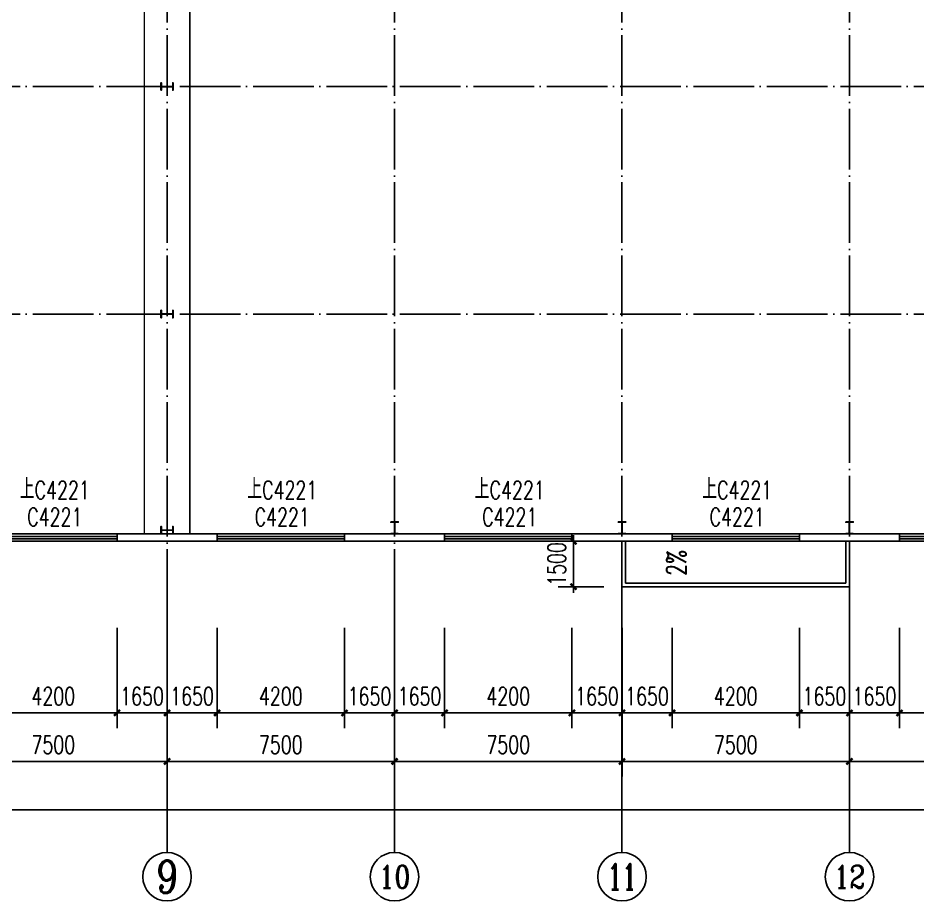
# Model space of a CAD drawing. Extents: x 14095202 to 14511487, y -1430609 to -90420.
# Drawn here: x 14457173 to 14486846, y -562520 to -533411 of the extents above; entities that cross this region are included whole.
import ezdxf
from ezdxf.enums import TextEntityAlignment as Align

# ---------------------------------------------------------------- set-up
doc = ezdxf.new("R2010")
doc.units = 0
doc.header["$LTSCALE"] = 1000
doc.header["$MEASUREMENT"] = 0
doc.linetypes.add('DASH', pattern=[0.35, 0.25, -0.1])
doc.linetypes.add('DOTE', pattern=[2.42, 2, -0.2, 0.02, -0.2])
for name, color, linetype in [('AXIS', 3, 'Continuous'), ('AXIS_TEXT', 7, 'Continuous'), ('COLUMN', 2, 'Continuous'), ('DIM_SYMB', 3, 'Continuous'), ('DOTE', 1, 'DOTE'), ('PUB_DIM', 3, 'Continuous'), ('PUB_TEXT', 7, 'Continuous'), ('WALL-PARAPET', 6, 'Continuous'), ('WINDOW', 4, 'Continuous'), ('WINDOW_TEXT', 7, 'Continuous')]:
    doc.layers.add(name, color=color, linetype=linetype)
doc.styles.add('_TCH_AXIS', font='COMPLEX', dxfattribs={"bigfont": 'GBCBIG'})
doc.styles.add('_TCH_DIM', font='SIMPLEX', dxfattribs={"bigfont": 'GBCBIG'})
doc.styles.add('_TCH_DIM_T3', font='SIMPLEX', dxfattribs={"width": 0.705882, "bigfont": 'GBCBIG'})
doc.styles.add('_TCH_WINDOW', font='SIMPLEX', dxfattribs={"height": 3.5, "bigfont": 'GBCBIG'})
doc.styles.add('COMPLEX', font='COMPLEX')
doc.dimstyles.new('_TCH_ARCH&&200', dxfattribs={"dimtxt": 595, "dimasz": 200, "dimexe": 500, "dimexo": 600, "dimgap": 252.5, "dimtad": 1, "dimdec": 0, "dimzin": 0, "dimdsep": 46, "dimtxsty": '_TCH_DIM_T3', "dimblk": 'ARCHTICK', "dimcen": 0.09, "dimclrt": 7, "dimazin": 2, "dimtfac": 1, "dimtdec": 0, "dimtix": 1, "dimtmove": 2, "dimatfit": 3, "dimfxl": 0, "dimtolj": 1, "dimtzin": 0, "dimarcsym": 0})

# ---------------------------------------------------------------- blocks, each defined once
blk = doc.blocks.new('A$C797E1D2B')
at = {"layer": 'COLUMN'}
h = blk.add_hatch(color=256, dxfattribs=at)
h.paths.add_polyline_path([(125, 400), (250, 400), (250, 388), (130, 388), (130, 200), (125, 200)])
h.paths.add_polyline_path([(0, 400), (125, 400), (125, 200), (120, 200), (120, 388), (0, 388)])
h.paths.add_polyline_path([(0, 12), (120, 12), (120, 200), (125, 200), (125, 0), (0, 0)])
h.paths.add_polyline_path([(125, 200), (130, 200), (130, 12), (250, 12), (250, 0), (125, 0)])
blk.add_lwpolyline([(250, 0), (250, 12), (130, 12), (130, 388), (250, 388), (250, 400), (0, 400), (0, 388), (120, 388), (120, 12), (0, 12), (0, 0)], close=True, dxfattribs=at)
blk = doc.blocks.new('$TCHSYS$WIN2D')
for p, q in [((-0.5, 0.5), (0.5, 0.5)), ((-0.5, 0.5), (-0.5, -0.5)), ((0.5, 0.5), (0.5, -0.5)), ((0.5, 0.1667), (-0.5, 0.1667)), ((0.5, -0.1667), (-0.5, -0.1667)), ((-0.5, -0.5), (0.5, -0.5))]:
    blk.add_line(p, q)
blk = doc.blocks.new('_AXISO')
blk.add_circle((0, 0), 0.5)
at = {"layer": 'AXIS_TEXT', "style": 'COMPLEX', "width": 1.041667}
blk.add_attdef('A', text='', height=0.56, dxfattribs=at).set_placement((-0.25, -0.28), (0.25, -0.28), align=Align.FIT)
blk = doc.blocks.new('_ArchTick')
at = {"color": 0, "linetype": 'ByBlock', "const_width": 0.4}
blk.add_lwpolyline([(-0.5, -0.5), (0.5, 0.5)], dxfattribs=at)
blk = doc.blocks.new('*D216')
at = {"layer": 'AXIS', "color": 0, "lineweight": -2}
for p, q in [((14401847, -553520), (14401847, -560020)), ((14492327, -553520), (14492327, -560020)), ((14401847, -559520), (14492327, -559520))]:
    blk.add_line(p, q, dxfattribs=at)
at = {"layer": 'Defpoints', "color": 0}
for p in [(14401847, -552920), (14492327, -552920), (14492327, -559520)]:
    blk.add_point(p, dxfattribs=at)
at = {"layer": 'AXIS', "color": 0, "lineweight": -2, "xscale": 200, "yscale": 200, "zscale": 200, "rotation": 180}
blk.add_blockref('_ArchTick', (14401847, -559520), dxfattribs=at)
at = {"layer": 'AXIS', "color": 0, "lineweight": -2, "xscale": 200, "yscale": 200, "zscale": 200}
blk.add_blockref('_ArchTick', (14492327, -559520), dxfattribs=at)
at = {"layer": 'AXIS', "color": 7, "insert": (14447087, -558970), "char_height": 595, "attachment_point": 5, "style": '_TCH_DIM_T3'}
blk.add_mtext('\\A1;90480', dxfattribs=at)
blk = doc.blocks.new('*D225')
at = {"layer": 'AXIS', "color": 0, "lineweight": -2}
for p, q in [((14454587, -553520), (14454587, -558420)), ((14462087, -553520), (14462087, -558420)), ((14454587, -557920), (14462087, -557920))]:
    blk.add_line(p, q, dxfattribs=at)
at = {"layer": 'Defpoints', "color": 0}
for p in [(14454587, -552920), (14462087, -552920), (14462087, -557920)]:
    blk.add_point(p, dxfattribs=at)
at = {"layer": 'AXIS', "color": 0, "lineweight": -2, "xscale": 200, "yscale": 200, "zscale": 200, "rotation": 180}
blk.add_blockref('_ArchTick', (14454587, -557920), dxfattribs=at)
at = {"layer": 'AXIS', "color": 0, "lineweight": -2, "xscale": 200, "yscale": 200, "zscale": 200}
blk.add_blockref('_ArchTick', (14462087, -557920), dxfattribs=at)
at = {"layer": 'AXIS', "color": 7, "insert": (14458337, -557370), "char_height": 595, "attachment_point": 5, "style": '_TCH_DIM_T3'}
blk.add_mtext('\\A1;7500', dxfattribs=at)
blk = doc.blocks.new('*D226')
at = {"layer": 'AXIS', "color": 0, "lineweight": -2}
for p, q in [((14462087, -553520), (14462087, -558420)), ((14469587, -553520), (14469587, -558420)), ((14462087, -557920), (14469587, -557920))]:
    blk.add_line(p, q, dxfattribs=at)
at = {"layer": 'Defpoints', "color": 0}
for p in [(14462087, -552920), (14469587, -552920), (14469587, -557920)]:
    blk.add_point(p, dxfattribs=at)
at = {"layer": 'AXIS', "color": 0, "lineweight": -2, "xscale": 200, "yscale": 200, "zscale": 200, "rotation": 180}
blk.add_blockref('_ArchTick', (14462087, -557920), dxfattribs=at)
at = {"layer": 'AXIS', "color": 0, "lineweight": -2, "xscale": 200, "yscale": 200, "zscale": 200}
blk.add_blockref('_ArchTick', (14469587, -557920), dxfattribs=at)
at = {"layer": 'AXIS', "color": 7, "insert": (14465837, -557370), "char_height": 595, "attachment_point": 5, "style": '_TCH_DIM_T3'}
blk.add_mtext('\\A1;7500', dxfattribs=at)
blk = doc.blocks.new('*D227')
at = {"layer": 'AXIS', "color": 0, "lineweight": -2}
for p, q in [((14469587, -553520), (14469587, -558420)), ((14477087, -553520), (14477087, -558420)), ((14469587, -557920), (14477087, -557920))]:
    blk.add_line(p, q, dxfattribs=at)
at = {"layer": 'Defpoints', "color": 0}
for p in [(14469587, -552920), (14477087, -552920), (14477087, -557920)]:
    blk.add_point(p, dxfattribs=at)
at = {"layer": 'AXIS', "color": 0, "lineweight": -2, "xscale": 200, "yscale": 200, "zscale": 200, "rotation": 180}
blk.add_blockref('_ArchTick', (14469587, -557920), dxfattribs=at)
at = {"layer": 'AXIS', "color": 0, "lineweight": -2, "xscale": 200, "yscale": 200, "zscale": 200}
blk.add_blockref('_ArchTick', (14477087, -557920), dxfattribs=at)
at = {"layer": 'AXIS', "color": 7, "insert": (14473337, -557370), "char_height": 595, "attachment_point": 5, "style": '_TCH_DIM_T3'}
blk.add_mtext('\\A1;7500', dxfattribs=at)
blk = doc.blocks.new('*D228')
at = {"layer": 'AXIS', "color": 0, "lineweight": -2}
for p, q in [((14477087, -553520), (14477087, -558420)), ((14484587, -553520), (14484587, -558420)), ((14477087, -557920), (14484587, -557920))]:
    blk.add_line(p, q, dxfattribs=at)
at = {"layer": 'Defpoints', "color": 0}
for p in [(14477087, -552920), (14484587, -552920), (14484587, -557920)]:
    blk.add_point(p, dxfattribs=at)
at = {"layer": 'AXIS', "color": 0, "lineweight": -2, "xscale": 200, "yscale": 200, "zscale": 200, "rotation": 180}
blk.add_blockref('_ArchTick', (14477087, -557920), dxfattribs=at)
at = {"layer": 'AXIS', "color": 0, "lineweight": -2, "xscale": 200, "yscale": 200, "zscale": 200}
blk.add_blockref('_ArchTick', (14484587, -557920), dxfattribs=at)
at = {"layer": 'AXIS', "color": 7, "insert": (14480837, -557370), "char_height": 595, "attachment_point": 5, "style": '_TCH_DIM_T3'}
blk.add_mtext('\\A1;7500', dxfattribs=at)
blk = doc.blocks.new('*D229')
at = {"layer": 'AXIS', "color": 0, "lineweight": -2}
for p, q in [((14484587, -553520), (14484587, -558420)), ((14492087, -553520), (14492087, -558420)), ((14484587, -557920), (14492087, -557920))]:
    blk.add_line(p, q, dxfattribs=at)
at = {"layer": 'Defpoints', "color": 0}
for p in [(14484587, -552920), (14492087, -552920), (14492087, -557920)]:
    blk.add_point(p, dxfattribs=at)
at = {"layer": 'AXIS', "color": 0, "lineweight": -2, "xscale": 200, "yscale": 200, "zscale": 200, "rotation": 180}
blk.add_blockref('_ArchTick', (14484587, -557920), dxfattribs=at)
at = {"layer": 'AXIS', "color": 0, "lineweight": -2, "xscale": 200, "yscale": 200, "zscale": 200}
blk.add_blockref('_ArchTick', (14492087, -557920), dxfattribs=at)
at = {"layer": 'AXIS', "color": 7, "insert": (14488337, -557370), "char_height": 595, "attachment_point": 5, "style": '_TCH_DIM_T3'}
blk.add_mtext('\\A1;7500', dxfattribs=at)
blk = doc.blocks.new('*D453')
at = {"layer": 'Defpoints', "color": 0}
for p in [(14475487, -550660), (14477087, -550660), (14477087, -552160)]:
    blk.add_point(p, dxfattribs=at)
at = {"layer": 'PUB_DIM', "color": 0, "lineweight": -2}
for p, q in [((14476487, -550660), (14474987, -550660)), ((14475487, -550660), (14475487, -550460)), ((14475487, -552160), (14475487, -550660)), ((14476487, -552160), (14474987, -552160)), ((14475487, -552160), (14475487, -552360))]:
    blk.add_line(p, q, dxfattribs=at)
at = {"layer": 'PUB_DIM', "color": 0, "lineweight": -2, "xscale": 200, "yscale": 200, "zscale": 200}
for p, rotation in [((14475487, -550660), 270), ((14475487, -552160), 90)]:
    blk.add_blockref('_ArchTick', p, dxfattribs=dict(at, rotation=rotation))
at = {"layer": 'PUB_DIM', "color": 7, "insert": (14474937, -551410), "char_height": 595, "attachment_point": 5, "rotation": 90, "style": '_TCH_DIM_T3'}
blk.add_mtext('\\A1;1500', dxfattribs=at)
blk = doc.blocks.new('*D578')
at = {"layer": 'Defpoints', "color": 0}
for p in [(14456237, -552920), (14460437, -552920), (14460437, -556320)]:
    blk.add_point(p, dxfattribs=at)
at = {"layer": 'PUB_DIM', "color": 0, "lineweight": -2}
for p, q in [((14456237, -553520), (14456237, -556820)), ((14460437, -553520), (14460437, -556820)), ((14456237, -556320), (14460437, -556320))]:
    blk.add_line(p, q, dxfattribs=at)
at = {"layer": 'PUB_DIM', "color": 0, "lineweight": -2, "xscale": 200, "yscale": 200, "zscale": 200, "rotation": 180}
blk.add_blockref('_ArchTick', (14456237, -556320), dxfattribs=at)
at = {"layer": 'PUB_DIM', "color": 0, "lineweight": -2, "xscale": 200, "yscale": 200, "zscale": 200}
blk.add_blockref('_ArchTick', (14460437, -556320), dxfattribs=at)
at = {"layer": 'PUB_DIM', "color": 7, "insert": (14458337, -555770), "char_height": 595, "attachment_point": 5, "style": '_TCH_DIM_T3'}
blk.add_mtext('\\A1;4200', dxfattribs=at)
blk = doc.blocks.new('*D579')
at = {"layer": 'Defpoints', "color": 0}
for p in [(14460437, -552920), (14462087, -552920), (14462087, -556320)]:
    blk.add_point(p, dxfattribs=at)
at = {"layer": 'PUB_DIM', "color": 0, "lineweight": -2}
for p, q in [((14460437, -553520), (14460437, -556820)), ((14462087, -553520), (14462087, -556820)), ((14460437, -556320), (14460237, -556320)), ((14460437, -556320), (14462087, -556320)), ((14462087, -556320), (14462287, -556320))]:
    blk.add_line(p, q, dxfattribs=at)
at = {"layer": 'PUB_DIM', "color": 0, "lineweight": -2, "xscale": 200, "yscale": 200, "zscale": 200}
blk.add_blockref('_ArchTick', (14460437, -556320), dxfattribs=at)
at = {"layer": 'PUB_DIM', "color": 0, "lineweight": -2, "xscale": 200, "yscale": 200, "zscale": 200, "rotation": 180}
blk.add_blockref('_ArchTick', (14462087, -556320), dxfattribs=at)
at = {"layer": 'PUB_DIM', "color": 7, "insert": (14461262, -555770), "char_height": 595, "attachment_point": 5, "style": '_TCH_DIM_T3'}
blk.add_mtext('\\A1;1650', dxfattribs=at)
blk = doc.blocks.new('*D580')
at = {"layer": 'Defpoints', "color": 0}
for p in [(14462087, -552920), (14463737, -552920), (14463737, -556320)]:
    blk.add_point(p, dxfattribs=at)
at = {"layer": 'PUB_DIM', "color": 0, "lineweight": -2}
for p, q in [((14462087, -553520), (14462087, -556820)), ((14463737, -553520), (14463737, -556820)), ((14462087, -556320), (14461887, -556320)), ((14462087, -556320), (14463737, -556320)), ((14463737, -556320), (14463937, -556320))]:
    blk.add_line(p, q, dxfattribs=at)
at = {"layer": 'PUB_DIM', "color": 0, "lineweight": -2, "xscale": 200, "yscale": 200, "zscale": 200}
blk.add_blockref('_ArchTick', (14462087, -556320), dxfattribs=at)
at = {"layer": 'PUB_DIM', "color": 0, "lineweight": -2, "xscale": 200, "yscale": 200, "zscale": 200, "rotation": 180}
blk.add_blockref('_ArchTick', (14463737, -556320), dxfattribs=at)
at = {"layer": 'PUB_DIM', "color": 7, "insert": (14462912, -555770), "char_height": 595, "attachment_point": 5, "style": '_TCH_DIM_T3'}
blk.add_mtext('\\A1;1650', dxfattribs=at)
blk = doc.blocks.new('*D581')
at = {"layer": 'Defpoints', "color": 0}
for p in [(14463737, -552920), (14467937, -552920), (14467937, -556320)]:
    blk.add_point(p, dxfattribs=at)
at = {"layer": 'PUB_DIM', "color": 0, "lineweight": -2}
for p, q in [((14463737, -553520), (14463737, -556820)), ((14467937, -553520), (14467937, -556820)), ((14463737, -556320), (14467937, -556320))]:
    blk.add_line(p, q, dxfattribs=at)
at = {"layer": 'PUB_DIM', "color": 0, "lineweight": -2, "xscale": 200, "yscale": 200, "zscale": 200, "rotation": 180}
blk.add_blockref('_ArchTick', (14463737, -556320), dxfattribs=at)
at = {"layer": 'PUB_DIM', "color": 0, "lineweight": -2, "xscale": 200, "yscale": 200, "zscale": 200}
blk.add_blockref('_ArchTick', (14467937, -556320), dxfattribs=at)
at = {"layer": 'PUB_DIM', "color": 7, "insert": (14465837, -555770), "char_height": 595, "attachment_point": 5, "style": '_TCH_DIM_T3'}
blk.add_mtext('\\A1;4200', dxfattribs=at)
blk = doc.blocks.new('*D582')
at = {"layer": 'Defpoints', "color": 0}
for p in [(14467937, -552920), (14469587, -552920), (14469587, -556320)]:
    blk.add_point(p, dxfattribs=at)
at = {"layer": 'PUB_DIM', "color": 0, "lineweight": -2}
for p, q in [((14467937, -553520), (14467937, -556820)), ((14469587, -553520), (14469587, -556820)), ((14467937, -556320), (14467737, -556320)), ((14467937, -556320), (14469587, -556320)), ((14469587, -556320), (14469787, -556320))]:
    blk.add_line(p, q, dxfattribs=at)
at = {"layer": 'PUB_DIM', "color": 0, "lineweight": -2, "xscale": 200, "yscale": 200, "zscale": 200}
blk.add_blockref('_ArchTick', (14467937, -556320), dxfattribs=at)
at = {"layer": 'PUB_DIM', "color": 0, "lineweight": -2, "xscale": 200, "yscale": 200, "zscale": 200, "rotation": 180}
blk.add_blockref('_ArchTick', (14469587, -556320), dxfattribs=at)
at = {"layer": 'PUB_DIM', "color": 7, "insert": (14468762, -555770), "char_height": 595, "attachment_point": 5, "style": '_TCH_DIM_T3'}
blk.add_mtext('\\A1;1650', dxfattribs=at)
blk = doc.blocks.new('*D583')
at = {"layer": 'Defpoints', "color": 0}
for p in [(14469587, -552920), (14471237, -552920), (14471237, -556320)]:
    blk.add_point(p, dxfattribs=at)
at = {"layer": 'PUB_DIM', "color": 0, "lineweight": -2}
for p, q in [((14469587, -553520), (14469587, -556820)), ((14471237, -553520), (14471237, -556820)), ((14469587, -556320), (14469387, -556320)), ((14469587, -556320), (14471237, -556320)), ((14471237, -556320), (14471437, -556320))]:
    blk.add_line(p, q, dxfattribs=at)
at = {"layer": 'PUB_DIM', "color": 0, "lineweight": -2, "xscale": 200, "yscale": 200, "zscale": 200}
blk.add_blockref('_ArchTick', (14469587, -556320), dxfattribs=at)
at = {"layer": 'PUB_DIM', "color": 0, "lineweight": -2, "xscale": 200, "yscale": 200, "zscale": 200, "rotation": 180}
blk.add_blockref('_ArchTick', (14471237, -556320), dxfattribs=at)
at = {"layer": 'PUB_DIM', "color": 7, "insert": (14470412, -555770), "char_height": 595, "attachment_point": 5, "style": '_TCH_DIM_T3'}
blk.add_mtext('\\A1;1650', dxfattribs=at)
blk = doc.blocks.new('*D584')
at = {"layer": 'Defpoints', "color": 0}
for p in [(14471237, -552920), (14475437, -552920), (14475437, -556320)]:
    blk.add_point(p, dxfattribs=at)
at = {"layer": 'PUB_DIM', "color": 0, "lineweight": -2}
for p, q in [((14471237, -553520), (14471237, -556820)), ((14475437, -553520), (14475437, -556820)), ((14471237, -556320), (14475437, -556320))]:
    blk.add_line(p, q, dxfattribs=at)
at = {"layer": 'PUB_DIM', "color": 0, "lineweight": -2, "xscale": 200, "yscale": 200, "zscale": 200, "rotation": 180}
blk.add_blockref('_ArchTick', (14471237, -556320), dxfattribs=at)
at = {"layer": 'PUB_DIM', "color": 0, "lineweight": -2, "xscale": 200, "yscale": 200, "zscale": 200}
blk.add_blockref('_ArchTick', (14475437, -556320), dxfattribs=at)
at = {"layer": 'PUB_DIM', "color": 7, "insert": (14473337, -555770), "char_height": 595, "attachment_point": 5, "style": '_TCH_DIM_T3'}
blk.add_mtext('\\A1;4200', dxfattribs=at)
blk = doc.blocks.new('*D585')
at = {"layer": 'Defpoints', "color": 0}
for p in [(14475437, -552920), (14477087, -552920), (14477087, -556320)]:
    blk.add_point(p, dxfattribs=at)
at = {"layer": 'PUB_DIM', "color": 0, "lineweight": -2}
for p, q in [((14475437, -553520), (14475437, -556820)), ((14477087, -553520), (14477087, -556820)), ((14475437, -556320), (14475237, -556320)), ((14475437, -556320), (14477087, -556320)), ((14477087, -556320), (14477287, -556320))]:
    blk.add_line(p, q, dxfattribs=at)
at = {"layer": 'PUB_DIM', "color": 0, "lineweight": -2, "xscale": 200, "yscale": 200, "zscale": 200}
blk.add_blockref('_ArchTick', (14475437, -556320), dxfattribs=at)
at = {"layer": 'PUB_DIM', "color": 0, "lineweight": -2, "xscale": 200, "yscale": 200, "zscale": 200, "rotation": 180}
blk.add_blockref('_ArchTick', (14477087, -556320), dxfattribs=at)
at = {"layer": 'PUB_DIM', "color": 7, "insert": (14476262, -555770), "char_height": 595, "attachment_point": 5, "style": '_TCH_DIM_T3'}
blk.add_mtext('\\A1;1650', dxfattribs=at)
blk = doc.blocks.new('*D586')
at = {"layer": 'Defpoints', "color": 0}
for p in [(14477087, -552920), (14478737, -552920), (14478737, -556320)]:
    blk.add_point(p, dxfattribs=at)
at = {"layer": 'PUB_DIM', "color": 0, "lineweight": -2}
for p, q in [((14477087, -553520), (14477087, -556820)), ((14478737, -553520), (14478737, -556820)), ((14477087, -556320), (14476887, -556320)), ((14477087, -556320), (14478737, -556320)), ((14478737, -556320), (14478937, -556320))]:
    blk.add_line(p, q, dxfattribs=at)
at = {"layer": 'PUB_DIM', "color": 0, "lineweight": -2, "xscale": 200, "yscale": 200, "zscale": 200}
blk.add_blockref('_ArchTick', (14477087, -556320), dxfattribs=at)
at = {"layer": 'PUB_DIM', "color": 0, "lineweight": -2, "xscale": 200, "yscale": 200, "zscale": 200, "rotation": 180}
blk.add_blockref('_ArchTick', (14478737, -556320), dxfattribs=at)
at = {"layer": 'PUB_DIM', "color": 7, "insert": (14477912, -555770), "char_height": 595, "attachment_point": 5, "style": '_TCH_DIM_T3'}
blk.add_mtext('\\A1;1650', dxfattribs=at)
blk = doc.blocks.new('*D587')
at = {"layer": 'Defpoints', "color": 0}
for p in [(14478737, -552920), (14482937, -552920), (14482937, -556320)]:
    blk.add_point(p, dxfattribs=at)
at = {"layer": 'PUB_DIM', "color": 0, "lineweight": -2}
for p, q in [((14478737, -553520), (14478737, -556820)), ((14482937, -553520), (14482937, -556820)), ((14478737, -556320), (14482937, -556320))]:
    blk.add_line(p, q, dxfattribs=at)
at = {"layer": 'PUB_DIM', "color": 0, "lineweight": -2, "xscale": 200, "yscale": 200, "zscale": 200, "rotation": 180}
blk.add_blockref('_ArchTick', (14478737, -556320), dxfattribs=at)
at = {"layer": 'PUB_DIM', "color": 0, "lineweight": -2, "xscale": 200, "yscale": 200, "zscale": 200}
blk.add_blockref('_ArchTick', (14482937, -556320), dxfattribs=at)
at = {"layer": 'PUB_DIM', "color": 7, "insert": (14480837, -555770), "char_height": 595, "attachment_point": 5, "style": '_TCH_DIM_T3'}
blk.add_mtext('\\A1;4200', dxfattribs=at)
blk = doc.blocks.new('*D588')
at = {"layer": 'Defpoints', "color": 0}
for p in [(14482937, -552920), (14484587, -552920), (14484587, -556320)]:
    blk.add_point(p, dxfattribs=at)
at = {"layer": 'PUB_DIM', "color": 0, "lineweight": -2}
for p, q in [((14482937, -553520), (14482937, -556820)), ((14484587, -553520), (14484587, -556820)), ((14482937, -556320), (14482737, -556320)), ((14482937, -556320), (14484587, -556320)), ((14484587, -556320), (14484787, -556320))]:
    blk.add_line(p, q, dxfattribs=at)
at = {"layer": 'PUB_DIM', "color": 0, "lineweight": -2, "xscale": 200, "yscale": 200, "zscale": 200}
blk.add_blockref('_ArchTick', (14482937, -556320), dxfattribs=at)
at = {"layer": 'PUB_DIM', "color": 0, "lineweight": -2, "xscale": 200, "yscale": 200, "zscale": 200, "rotation": 180}
blk.add_blockref('_ArchTick', (14484587, -556320), dxfattribs=at)
at = {"layer": 'PUB_DIM', "color": 7, "insert": (14483762, -555770), "char_height": 595, "attachment_point": 5, "style": '_TCH_DIM_T3'}
blk.add_mtext('\\A1;1650', dxfattribs=at)
blk = doc.blocks.new('*D589')
at = {"layer": 'Defpoints', "color": 0}
for p in [(14484587, -552920), (14486237, -552920), (14486237, -556320)]:
    blk.add_point(p, dxfattribs=at)
at = {"layer": 'PUB_DIM', "color": 0, "lineweight": -2}
for p, q in [((14484587, -553520), (14484587, -556820)), ((14486237, -553520), (14486237, -556820)), ((14484587, -556320), (14484387, -556320)), ((14484587, -556320), (14486237, -556320)), ((14486237, -556320), (14486437, -556320))]:
    blk.add_line(p, q, dxfattribs=at)
at = {"layer": 'PUB_DIM', "color": 0, "lineweight": -2, "xscale": 200, "yscale": 200, "zscale": 200}
blk.add_blockref('_ArchTick', (14484587, -556320), dxfattribs=at)
at = {"layer": 'PUB_DIM', "color": 0, "lineweight": -2, "xscale": 200, "yscale": 200, "zscale": 200, "rotation": 180}
blk.add_blockref('_ArchTick', (14486237, -556320), dxfattribs=at)
at = {"layer": 'PUB_DIM', "color": 7, "insert": (14485412, -555770), "char_height": 595, "attachment_point": 5, "style": '_TCH_DIM_T3'}
blk.add_mtext('\\A1;1650', dxfattribs=at)
blk = doc.blocks.new('*D590')
at = {"layer": 'Defpoints', "color": 0}
for p in [(14486237, -552920), (14490437, -552920), (14490437, -556320)]:
    blk.add_point(p, dxfattribs=at)
at = {"layer": 'PUB_DIM', "color": 0, "lineweight": -2}
for p, q in [((14486237, -553520), (14486237, -556820)), ((14490437, -553520), (14490437, -556820)), ((14486237, -556320), (14490437, -556320))]:
    blk.add_line(p, q, dxfattribs=at)
at = {"layer": 'PUB_DIM', "color": 0, "lineweight": -2, "xscale": 200, "yscale": 200, "zscale": 200, "rotation": 180}
blk.add_blockref('_ArchTick', (14486237, -556320), dxfattribs=at)
at = {"layer": 'PUB_DIM', "color": 0, "lineweight": -2, "xscale": 200, "yscale": 200, "zscale": 200}
blk.add_blockref('_ArchTick', (14490437, -556320), dxfattribs=at)
at = {"layer": 'PUB_DIM', "color": 7, "insert": (14488337, -555770), "char_height": 595, "attachment_point": 5, "style": '_TCH_DIM_T3'}
blk.add_mtext('\\A1;4200', dxfattribs=at)

msp = doc.modelspace()

# ---------------------------------------------------------------- linework, layer by layer
at = {"linetype": 'DASH', "ltscale": 6, "const_width": 50}
for points in [[(14461336.9, -423420.3), (14461336.9, -550420.3)], [(14462836.9, -423420.3), (14462836.9, -550420.3)]]:
    msp.add_lwpolyline(points, dxfattribs=at)
at = {"ltscale": 0.5}
for points in [[(14484586.9, -550660.3), (14484586.9, -552160.3), (14477086.9, -552160.3), (14477086.9, -550660.3)], [(14484466.9, -550660.3), (14484466.9, -552040.3), (14477206.9, -552040.3), (14477206.9, -550660.3)]]:
    msp.add_lwpolyline(points, dxfattribs=at)
at = {"layer": 'AXIS'}
for p, q in [((14462086.9, -552920.3), (14462086.9, -560920.3)), ((14469586.9, -552920.3), (14469586.9, -560920.3)), ((14477086.9, -552920.3), (14477086.9, -560920.3)), ((14484586.9, -552920.3), (14484586.9, -560920.3))]:
    msp.add_line(p, q, dxfattribs=at)
at = {"layer": 'DIM_SYMB'}
msp.add_lwpolyline([(14479423.8, -550840.3, 0, 0, 0), (14479423.8, -551490.3, 120, 0, 0), (14479423.8, -551940.3, 0, 0, 0)], format="xyseb", dxfattribs=at)
at = {"layer": 'DOTE'}
for p, q in [((14462086.9, -552920.3), (14462086.9, -420920.3)), ((14469586.9, -552920.3), (14469586.9, -420920.3)), ((14477086.9, -552920.3), (14477086.9, -420920.3)), ((14484586.9, -552920.3), (14484586.9, -420920.3)), ((14399586.9, -535670.3), (14494586.9, -535670.3)), ((14399586.9, -543170.3), (14494586.9, -543170.3)), ((14399586.9, -550420.3), (14494586.9, -550420.3))]:
    msp.add_line(p, q, dxfattribs=at)
at = {"layer": 'WALL-PARAPET'}
for p, q in [((14463736.9, -550420.3), (14460436.9, -550420.3)), ((14460436.9, -550420.3), (14460436.9, -550660.3)), ((14463736.9, -550660.3), (14463736.9, -550420.3)), ((14471236.9, -550420.3), (14467936.9, -550420.3)), ((14467936.9, -550420.3), (14467936.9, -550660.3)), ((14471236.9, -550660.3), (14471236.9, -550420.3)), ((14478736.9, -550420.3), (14475436.9, -550420.3)), ((14475436.9, -550420.3), (14475436.9, -550660.3)), ((14478736.9, -550660.3), (14478736.9, -550420.3)), ((14486236.9, -550420.3), (14482936.9, -550420.3)), ((14482936.9, -550420.3), (14482936.9, -550660.3)), ((14486236.9, -550660.3), (14486236.9, -550420.3)), ((14460436.9, -550660.3), (14463736.9, -550660.3)), ((14467936.9, -550660.3), (14471236.9, -550660.3)), ((14475436.9, -550660.3), (14478736.9, -550660.3)), ((14482936.9, -550660.3), (14486236.9, -550660.3))]:
    msp.add_line(p, q, dxfattribs=at)

# ---------------------------------------------------------------- block references
for p, rotation in [((14461886.9, -535545.3), 270), ((14461886.9, -543045.3), 270), ((14469711.9, -550020.3), 180), ((14477211.9, -550020.3), 180), ((14484711.9, -550020.3), 180), ((14461886.9, -550170.3), 270)]:
    msp.add_blockref('A$C797E1D2B', p, dxfattribs=dict(rotation=rotation))
at = {"layer": 'AXIS'}
ref = msp.add_blockref('_AXISO', (14462086.9, -561720.3), dxfattribs=dict(at, xscale=1600, yscale=1600, zscale=1600))
ref.add_attrib('A', '9', dxfattribs={"layer": 'AXIS_TEXT', "ltscale": 0.5, "height": 1065, "style": '_TCH_AXIS'}).set_placement((14461731.8, -562252.9), (14462441.9, -562252.9), align=Align.FIT)
ref = msp.add_blockref('_AXISO', (14469586.9, -561720.3), dxfattribs=dict(at, xscale=1600, yscale=1600, zscale=1600))
ref.add_attrib('A', '10', dxfattribs={"layer": 'AXIS_TEXT', "ltscale": 0.5, "height": 750.73, "style": '_TCH_AXIS'}).set_placement((14469068.5, -562095.7), (14470105.2, -562095.7), align=Align.FIT)
ref = msp.add_blockref('_AXISO', (14477086.9, -561720.3), dxfattribs=dict(at, xscale=1600, yscale=1600, zscale=1600))
ref.add_attrib('A', '11', dxfattribs={"layer": 'AXIS_TEXT', "ltscale": 0.5, "height": 842.89, "style": '_TCH_AXIS'}).set_placement((14476605.2, -562141.8), (14477568.5, -562141.8), align=Align.FIT)
ref = msp.add_blockref('_AXISO', (14484586.9, -561720.3), dxfattribs=dict(at, xscale=1600, yscale=1600, zscale=1600))
ref.add_attrib('A', '12', dxfattribs={"layer": 'AXIS_TEXT', "ltscale": 0.5, "height": 750.73, "style": '_TCH_AXIS'}).set_placement((14484068.5, -562095.7), (14485105.2, -562095.7), align=Align.FIT)
at = {"layer": 'WINDOW'}
ref = msp.add_blockref('$TCHSYS$WIN2D', (14458336.9, -550540.3), dxfattribs=dict(at, xscale=-4200, yscale=-240, zscale=-4200))
ref.add_attrib('A', 'C4221', (14457476.9, -550158.1), dxfattribs={"layer": 'WINDOW_TEXT', "ltscale": 0.5, "height": 595, "style": '_TCH_WINDOW', "width": 0.705882})
ref = msp.add_blockref('$TCHSYS$WIN2D', (14465836.9, -550540.3), dxfattribs=dict(at, xscale=-4200, yscale=-240, zscale=-4200))
ref.add_attrib('A', 'C4221', (14464976.9, -550158.1), dxfattribs={"layer": 'WINDOW_TEXT', "ltscale": 0.5, "height": 595, "style": '_TCH_WINDOW', "width": 0.705882})
ref = msp.add_blockref('$TCHSYS$WIN2D', (14473336.9, -550540.3), dxfattribs=dict(at, xscale=-4200, yscale=-240, zscale=-4200))
ref.add_attrib('A', 'C4221', (14472476.9, -550158.1), dxfattribs={"layer": 'WINDOW_TEXT', "ltscale": 0.5, "height": 595, "style": '_TCH_WINDOW', "width": 0.705882})
ref = msp.add_blockref('$TCHSYS$WIN2D', (14480836.9, -550540.3), dxfattribs=dict(at, xscale=-4200, yscale=-240, zscale=-4200))
ref.add_attrib('A', 'C4221', (14479976.9, -550158.1), dxfattribs={"layer": 'WINDOW_TEXT', "ltscale": 0.5, "height": 595, "style": '_TCH_WINDOW', "width": 0.705882})
ref = msp.add_blockref('$TCHSYS$WIN2D', (14488336.9, -550540.3), dxfattribs=dict(at, xscale=-4200, yscale=-240, zscale=-4200))
ref.add_attrib('A', 'C4221', (14487476.9, -550158.1), dxfattribs={"layer": 'WINDOW_TEXT', "ltscale": 0.5, "height": 595, "style": '_TCH_WINDOW', "width": 0.705882})

# ---------------------------------------------------------------- texts
at = {"layer": 'PUB_TEXT', "style": '_TCH_DIM', "width": 0.705882}
msp.add_text('2%%%', height=637.5, rotation=90, dxfattribs=at).set_placement((14479198.8, -551797.5))
at = {"layer": 'WINDOW_TEXT', "style": '_TCH_WINDOW'}
for p in [(14457231.1, -549270.3), (14464731.1, -549270.3), (14472231.1, -549270.3), (14479731.1, -549270.3)]:
    msp.add_text('上', height=675.2, dxfattribs=at).set_placement(p)
at = {"layer": 'WINDOW_TEXT', "style": '_TCH_WINDOW', "width": 0.705882}
for p in [(14457722.6, -549270.3), (14465222.6, -549270.3), (14472722.6, -549270.3), (14480222.6, -549270.3)]:
    msp.add_text('C4221', height=595, dxfattribs=at).set_placement(p)

# ---------------------------------------------------------------- dimensions: what is measured, and where the dimension line sits
at = {"layer": 'AXIS'}
for p1, p2, distance, text, picture, middle in [((14401846.9, -552920.3), (14492326.9, -552920.3), -6600, '90480', '*D216', (14447086.9, -558970.3)), ((14454586.9, -552920.3), (14462086.9, -552920.3), -5000, '7500', '*D225', (14458336.9, -557370.3)), ((14462086.9, -552920.3), (14469586.9, -552920.3), -5000, '7500', '*D226', (14465836.9, -557370.3)), ((14469586.9, -552920.3), (14477086.9, -552920.3), -5000, '7500', '*D227', (14473336.9, -557370.3)), ((14477086.9, -552920.3), (14484586.9, -552920.3), -5000, '7500', '*D228', (14480836.9, -557370.3)), ((14484586.9, -552920.3), (14492086.9, -552920.3), -5000, '7500', '*D229', (14488336.9, -557370.3))]:
    dim = msp.add_aligned_dim(p1=p1, p2=p2, distance=distance, text=text, dimstyle='_TCH_ARCH&&200', dxfattribs=at)
    dim.commit()
    dim.dimension.update_dxf_attribs({"geometry": picture, "text_midpoint": middle})
at = {"layer": 'PUB_DIM'}
for p1, p2, distance, text, picture, middle in [((14477086.9, -552160.3), (14477086.9, -550660.3), 1600, '1500', '*D453', (14474936.9, -551410.3)), ((14456236.9, -552920.3), (14460436.9, -552920.3), -3400, '4200', '*D578', (14458336.9, -555770.3)), ((14460436.9, -552920.3), (14462086.9, -552920.3), -3400, '1650', '*D579', (14461261.9, -555770.3)), ((14462086.9, -552920.3), (14463736.9, -552920.3), -3400, '1650', '*D580', (14462911.9, -555770.3)), ((14463736.9, -552920.3), (14467936.9, -552920.3), -3400, '4200', '*D581', (14465836.9, -555770.3)), ((14467936.9, -552920.3), (14469586.9, -552920.3), -3400, '1650', '*D582', (14468761.9, -555770.3)), ((14469586.9, -552920.3), (14471236.9, -552920.3), -3400, '1650', '*D583', (14470411.9, -555770.3)), ((14471236.9, -552920.3), (14475436.9, -552920.3), -3400, '4200', '*D584', (14473336.9, -555770.3)), ((14475436.9, -552920.3), (14477086.9, -552920.3), -3400, '1650', '*D585', (14476261.9, -555770.3)), ((14477086.9, -552920.3), (14478736.9, -552920.3), -3400, '1650', '*D586', (14477911.9, -555770.3)), ((14478736.9, -552920.3), (14482936.9, -552920.3), -3400, '4200', '*D587', (14480836.9, -555770.3)), ((14482936.9, -552920.3), (14484586.9, -552920.3), -3400, '1650', '*D588', (14483761.9, -555770.3)), ((14484586.9, -552920.3), (14486236.9, -552920.3), -3400, '1650', '*D589', (14485411.9, -555770.3)), ((14486236.9, -552920.3), (14490436.9, -552920.3), -3400, '4200', '*D590', (14488336.9, -555770.3))]:
    dim = msp.add_aligned_dim(p1=p1, p2=p2, distance=distance, text=text, dimstyle='_TCH_ARCH&&200', dxfattribs=at)
    dim.commit()
    dim.dimension.update_dxf_attribs({"geometry": picture, "text_midpoint": middle})

doc.saveas('drawing.dxf')
